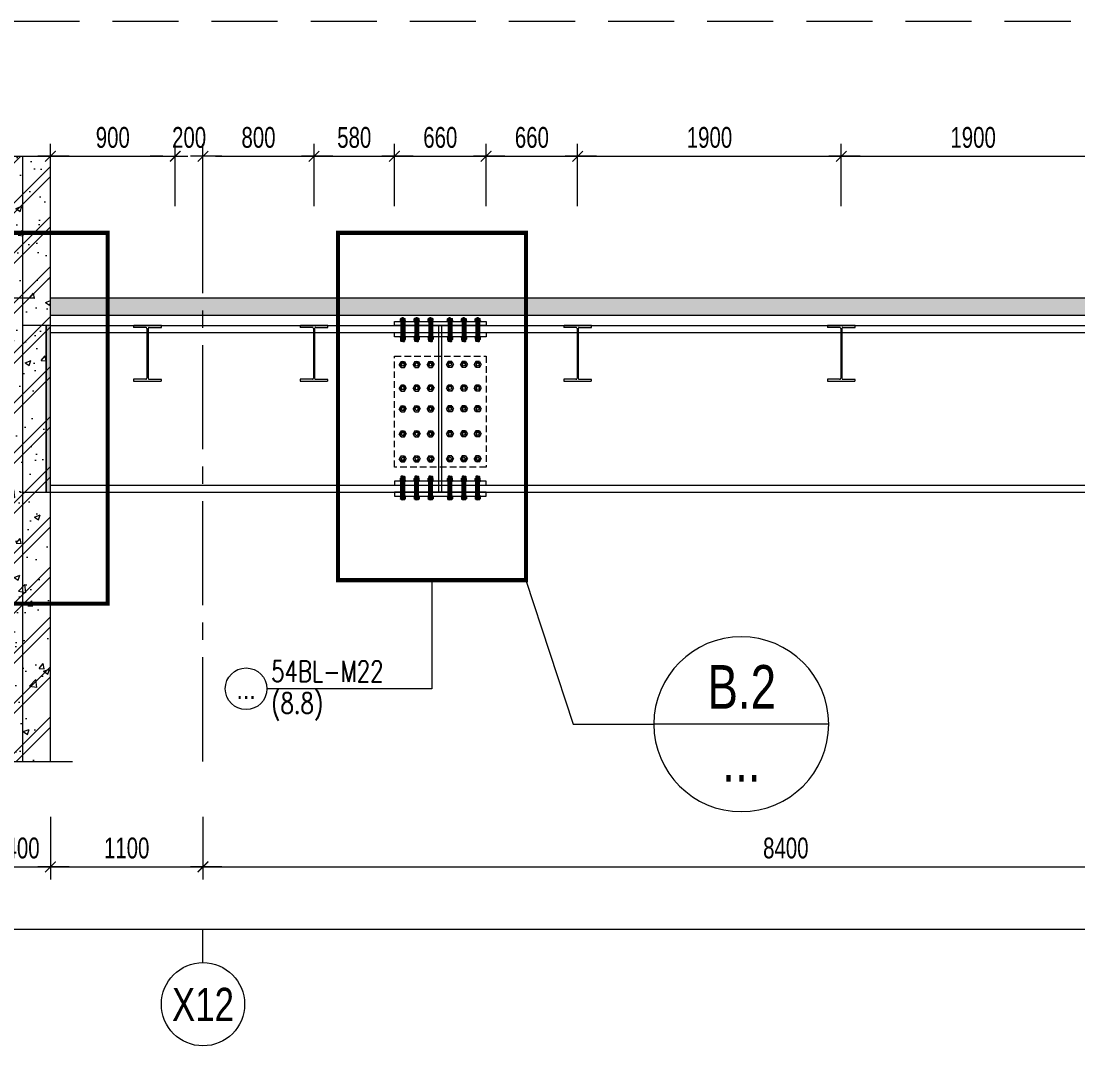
# Model space of a CAD drawing. Header units: millimetres. Extents: x 84463 to 294191, y -61495 to 44118.
# Drawn here: x 139266 to 146881, y -36601 to -29215 of the extents above; entities that cross this region are included whole.
import ezdxf
from ezdxf.enums import TextEntityAlignment as Align

# ---------------------------------------------------------------- set-up
doc = ezdxf.new("R2010")
doc.units = ezdxf.units.MM
doc.linetypes.add('CENTER2', pattern=[1.125, 0.75, -0.125, 0.125, -0.125])
doc.linetypes.add('HIDDEN2', pattern=[4.762499999999999, 3.175, -1.5875])
doc.layers.add('BOLTS', color=9, linetype='Continuous')
for name, color, linetype, lineweight in [('NDC_S-ANNO', 7, 'Continuous', 20), ('NDC_S-BEAM-NAME-VERT', 7, 'Continuous', 20), ('NDC_S-BEAM-STEL', 30, 'HIDDEN2', 18), ('NDC_S-DIMS', 1, 'Continuous', 15), ('NDC_S-HIDN', 8, 'HIDDEN2', 13), ('NDC_S-HTCH-COL', 251, 'Continuous', 13), ('NDC_S-HTCH-MAT', 8, 'Continuous', 15), ('NDC_S-SLAB', 2, 'Continuous', 20), ('NDC_S-TEXT-SYMB', 7, 'Continuous', 20), ('NDC_S_ANNO', 7, 'Continuous', 20), ('NDC_S_AXIS', 5, 'CENTER2', 13), ('NDC_S_CONTINUOUS', 3, 'Continuous', 20), ('NDC_S_DIM', 1, 'Continuous', 15), ('NDC_S_ENG TEXT', 2, 'Continuous', 20), ('NDC_S_HIDDEN', 8, 'HIDDEN2', 13), ('NDC_S_SYMBOL', 1, 'Continuous', 15), ('NDC_S_TEXT SYMBOL', 7, 'Continuous', 20), ('NDC_S_VN TEXT', 7, 'Continuous', 20)]:
    doc.layers.add(name, color=color, linetype=linetype, lineweight=lineweight)
doc.styles.add('ARIAL', font='arial.ttf', dxfattribs={"width": 0.8})
doc.styles.add('NDC_ANNO', font='', dxfattribs={"width": 0.8})
doc.styles.add('NDC_DIM', font='', dxfattribs={"width": 0.75})
doc.styles.add('NDC_EN TXT', font='romans.shx', dxfattribs={"width": 0.8})
doc.styles.get('NDC_ANNO').set_extended_font_data('Dotum')
doc.styles.get('NDC_DIM').set_extended_font_data('Dotum')
doc.dimstyles.new('NDC_dim_60', dxfattribs={"dimscale": 60, "dimtxt": 2.5, "dimasz": 1.5, "dimexe": 1.5, "dimexo": 2.5, "dimgap": 1, "dimtad": 1, "dimdec": 0, "dimrnd": 0.001, "dimzin": 0, "dimdsep": 46, "dimtxsty": 'NDC_DIM', "dimblk": 'DIMMARK', "dimcen": 0, "dimdle": 1.2, "dimclrd": 256, "dimclre": 256, "dimclrt": 3, "dimadec": 0, "dimazin": 0, "dimtfac": 1, "dimtdec": 0, "dimtix": 1, "dimtofl": 0, "dimtmove": 2, "dimatfit": 3, "dimfxl": 6, "dimfxlon": 1, "dimtolj": 1, "dimtzin": 0, "dimlwd": -1, "dimlwe": -1, "dimarcsym": 0})

# ---------------------------------------------------------------- blocks, each defined once
blk = doc.blocks.new('DIMMARK')
at = {"layer": 'NDC_S_DIM', "color": 1}
blk.add_line((-1.5, 0), (1, 0), dxfattribs=at)
at = {"layer": 'NDC_S_DIM', "color": 2, "const_width": 0.1}
blk.add_lwpolyline([(-0.4242640687119285, -0.4242640687119285), (0.4242640687119285, 0.4242640687119285)], dxfattribs=at)
blk = doc.blocks.new('*D233')
at = {"layer": 'Defpoints', "color": 0, "transparency": 16777216}
for p in [(139076.204028971, -34550.2405760613), (139476.204028971, -34550.2405760613), (139476.204028971, -35310.93172351364)]:
    blk.add_point(p, dxfattribs=at)
at = {"layer": 'NDC_S-DIMS', "transparency": 16777216}
for p, q in [((139076.204028971, -34950.93172351364), (139076.204028971, -35400.93172351364)), ((139476.204028971, -34950.93172351364), (139476.204028971, -35400.93172351364)), ((139166.204028971, -35310.93172351364), (139386.204028971, -35310.93172351364))]:
    blk.add_line(p, q, dxfattribs=at)
at = {"layer": 'NDC_S-DIMS', "transparency": 16777216, "xscale": 90, "yscale": 90, "zscale": 90, "rotation": 180}
blk.add_blockref('DIMMARK', (139076.204028971, -35310.93172351364), dxfattribs=at)
at = {"layer": 'NDC_S-DIMS', "transparency": 16777216, "xscale": 90, "yscale": 90, "zscale": 90}
blk.add_blockref('DIMMARK', (139476.204028971, -35310.93172351364), dxfattribs=at)
at = {"layer": 'NDC_S-DIMS', "color": 3, "transparency": 16777216, "insert": (139276.204028971, -35175.82995960591), "char_height": 150, "attachment_point": 5, "style": 'NDC_DIM'}
blk.add_mtext('\\A1;400', dxfattribs=at)
blk = doc.blocks.new('*D234')
at = {"layer": 'Defpoints', "color": 0, "transparency": 16777216}
for p in [(139476.204028971, -34550.2405760613), (140576.204028971, -34550.2405760613), (140576.204028971, -35310.93172351364)]:
    blk.add_point(p, dxfattribs=at)
at = {"layer": 'NDC_S-DIMS', "transparency": 16777216}
for p, q in [((139476.204028971, -34950.93172351364), (139476.204028971, -35400.93172351364)), ((140576.204028971, -34950.93172351364), (140576.204028971, -35400.93172351364)), ((139566.204028971, -35310.93172351364), (140486.204028971, -35310.93172351364))]:
    blk.add_line(p, q, dxfattribs=at)
at = {"layer": 'NDC_S-DIMS', "transparency": 16777216, "xscale": 90, "yscale": 90, "zscale": 90, "rotation": 180}
blk.add_blockref('DIMMARK', (139476.204028971, -35310.93172351364), dxfattribs=at)
at = {"layer": 'NDC_S-DIMS', "transparency": 16777216, "xscale": 90, "yscale": 90, "zscale": 90}
blk.add_blockref('DIMMARK', (140576.204028971, -35310.93172351364), dxfattribs=at)
at = {"layer": 'NDC_S-DIMS', "color": 3, "transparency": 16777216, "insert": (140026.204028971, -35175.82995960591), "char_height": 150, "attachment_point": 5, "style": 'NDC_DIM'}
blk.add_mtext('\\A1;1100', dxfattribs=at)
blk = doc.blocks.new('*D235')
at = {"layer": 'Defpoints', "color": 0, "transparency": 16777216}
for p in [(140576.204028971, -34550.2405760613), (148976.204028971, -34550.2405760613), (148976.204028971, -35310.93172351364)]:
    blk.add_point(p, dxfattribs=at)
at = {"layer": 'NDC_S-DIMS', "transparency": 16777216}
for p, q in [((140576.204028971, -34950.93172351364), (140576.204028971, -35400.93172351364)), ((148976.204028971, -34950.93172351364), (148976.204028971, -35400.93172351364)), ((140666.204028971, -35310.93172351364), (148886.204028971, -35310.93172351364))]:
    blk.add_line(p, q, dxfattribs=at)
at = {"layer": 'NDC_S-DIMS', "transparency": 16777216, "xscale": 90, "yscale": 90, "zscale": 90, "rotation": 180}
blk.add_blockref('DIMMARK', (140576.204028971, -35310.93172351364), dxfattribs=at)
at = {"layer": 'NDC_S-DIMS', "transparency": 16777216, "xscale": 90, "yscale": 90, "zscale": 90}
blk.add_blockref('DIMMARK', (148976.204028971, -35310.93172351364), dxfattribs=at)
at = {"layer": 'NDC_S-DIMS', "color": 3, "transparency": 16777216, "insert": (144776.204028971, -35175.82995960591), "char_height": 150, "attachment_point": 5, "style": 'NDC_DIM'}
blk.add_mtext('\\A1;8400', dxfattribs=at)
blk = doc.blocks.new('*D240')
at = {"layer": 'Defpoints', "color": 0, "transparency": 16777216}
for p in [(139076.204028971, -34550.2405760613), (166776.1580600715, -34550.2405760613), (166776.1580600715, -35760.93172351364)]:
    blk.add_point(p, dxfattribs=at)
at = {"layer": 'NDC_S-DIMS', "transparency": 16777216}
for p, q in [((139076.204028971, -35400.93172351364), (139076.204028971, -35850.93172351364)), ((166776.1580600715, -35400.93172351364), (166776.1580600715, -35850.93172351364)), ((139166.204028971, -35760.93172351364), (166686.1580600715, -35760.93172351364))]:
    blk.add_line(p, q, dxfattribs=at)
at = {"layer": 'NDC_S-DIMS', "transparency": 16777216, "xscale": 90, "yscale": 90, "zscale": 90, "rotation": 180}
blk.add_blockref('DIMMARK', (139076.204028971, -35760.93172351364), dxfattribs=at)
at = {"layer": 'NDC_S-DIMS', "transparency": 16777216, "xscale": 90, "yscale": 90, "zscale": 90}
blk.add_blockref('DIMMARK', (166776.1580600715, -35760.93172351364), dxfattribs=at)
at = {"layer": 'NDC_S-DIMS', "color": 3, "transparency": 16777216, "insert": (152926.1810445213, -35625.82995960591), "char_height": 150, "attachment_point": 5, "style": 'NDC_DIM'}
blk.add_mtext('\\A1;27700', dxfattribs=at)
blk = doc.blocks.new('*U6073')
for p, q in [((88, 387), (-1.13686837721616e-13, 386.9999999999999)), ((112, 387), (200, 387)), ((96, 379), (96, 21.00000114960898)), ((104, 378.9999962593825), (104, 21)), ((88, 13), (0, 12.99999999999998)), ((112, 13), (200, 13.00000000000001))]:
    blk.add_line(p, q)
for points in [[(200, 387), (199.9999999999999, 400), (-1.224646799147353e-13, 400), (-1.184845778175064e-13, 386.9999999999999)], [(-3.980102097228892e-15, 12.99999999999998), (0, 0), (200, 0), (200, 13.00000000000001)]]:
    blk.add_lwpolyline(points)
for centre, start, end in [((88, 379), 360, 450), ((112, 379), 89.9999999999999, 180.0000267901994), ((88, 21), 270, 360.000008233468), ((112, 21), 180, 270)]:
    blk.add_arc(centre, 7.999999999999999, start, end)
blk = doc.blocks.new('*U6071')
for p, q in [((88, 387), (-1.13686837721616e-13, 386.9999999999999)), ((112, 387), (200, 387)), ((96, 379), (96, 21.00000114960898)), ((104, 378.9999962593825), (104, 21)), ((88, 13), (0, 12.99999999999998)), ((112, 13), (200, 13.00000000000001))]:
    blk.add_line(p, q)
for points in [[(200, 387), (199.9999999999999, 400), (-1.224646799147353e-13, 400), (-1.184845778175064e-13, 386.9999999999999)], [(-3.980102097228892e-15, 12.99999999999998), (0, 0), (200, 0), (200, 13.00000000000001)]]:
    blk.add_lwpolyline(points)
for centre, start, end in [((88, 379), 360, 450), ((112, 379), 89.9999999999999, 180.0000267901994), ((88, 21), 270, 360.000008233468), ((112, 21), 180, 270)]:
    blk.add_arc(centre, 7.999999999999999, start, end)
blk = doc.blocks.new('*U6069')
for p, q in [((88, 387), (-1.13686837721616e-13, 386.9999999999999)), ((112, 387), (200, 387)), ((96, 379), (96, 21.00000114960898)), ((104, 378.9999962593825), (104, 21)), ((88, 13), (0, 12.99999999999998)), ((112, 13), (200, 13.00000000000001))]:
    blk.add_line(p, q)
for points in [[(200, 387), (199.9999999999999, 400), (-1.224646799147353e-13, 400), (-1.184845778175064e-13, 386.9999999999999)], [(-3.980102097228892e-15, 12.99999999999998), (0, 0), (200, 0), (200, 13.00000000000001)]]:
    blk.add_lwpolyline(points)
for centre, start, end in [((88, 379), 360, 450), ((112, 379), 89.9999999999999, 180.0000267901994), ((88, 21), 270, 360.000008233468), ((112, 21), 180, 270)]:
    blk.add_arc(centre, 7.999999999999999, start, end)
blk = doc.blocks.new('*U6067')
for p, q in [((88, 387), (-1.13686837721616e-13, 386.9999999999999)), ((112, 387), (200, 387)), ((96, 379), (96, 21.00000114960898)), ((104, 378.9999962593825), (104, 21)), ((88, 13), (0, 12.99999999999998)), ((112, 13), (200, 13.00000000000001))]:
    blk.add_line(p, q)
for points in [[(200, 387), (199.9999999999999, 400), (-1.224646799147353e-13, 400), (-1.184845778175064e-13, 386.9999999999999)], [(-3.980102097228892e-15, 12.99999999999998), (0, 0), (200, 0), (200, 13.00000000000001)]]:
    blk.add_lwpolyline(points)
for centre, start, end in [((88, 379), 360, 450), ((112, 379), 89.9999999999999, 180.0000267901994), ((88, 21), 270, 360.000008233468), ((112, 21), 180, 270)]:
    blk.add_arc(centre, 7.999999999999999, start, end)
blk = doc.blocks.new('*U6081')
at = {"layer": 'BOLTS'}
h = blk.add_hatch(dxfattribs=at)
h.set_pattern_fill('ANSI31', color=8, scale=1.759999999590216, angle=29.99999999999772, style=0)
h.set_pattern_definition([(164.9999999999989, (-5859.72522642659, 9347.42107000927), (-0.05694018990930156, -0.212503681734116), [])])
edge = h.paths.add_edge_path()
edge.add_line((-9.173571868996882, 20.06491036493959), (-9.193253598070521, 20.06491036493959))
edge.add_ellipse((-10.90216273221239, 19.88125000109418), major_axis=(-1.215339779247158, 1.215339779247157), ratio=0.9999999999910838, start_angle=231.1341633368771, end_angle=305.0818605633899)
edge.add_line((-10.60612356479331, 21.57431301509191), (-10.60612356479331, 21.59999999982524))
edge.add_line((-10.60612356479331, 21.59999999982525), (-7.707330890523084, 21.59999999982525))
edge.add_line((-7.707330890523085, 21.59999999982525), (-7.703802395040917, 21.58328225134597))
edge.add_ellipse((-7.464662734855015, 19.88125000108981), major_axis=(-1.215339779241603, 1.215339779241601), ratio=0.9999999999945208, start_angle=-37.00215804676308, end_angle=38.86583666338118)
h = blk.add_hatch(dxfattribs=at)
h.set_pattern_fill('ANSI31', color=8, scale=1.759999999590216, angle=29.99999999999772, style=0)
h.set_pattern_definition([(195.0000000000101, (-5859.725226425087, -9373.821070009835), (-0.05694018990933493, 0.2125036817341072), [])])
edge = h.paths.add_edge_path()
edge.add_line((-9.173571868927032, 6.335089634715303), (-9.19325359807052, 6.335089634715303))
edge.add_ellipse((-10.90216273226477, 6.518749998530152), major_axis=(-1.215339779274453, 1.215339779274452), ratio=0.9999999999998052, start_angle=144.9181394378592, end_angle=218.8658366645775, ccw=False)
edge.add_line((-10.60612356479331, 4.825686984497486), (-10.60612356479331, 4.799999999829641))
edge.add_line((-10.60612356479331, 4.799999999829643), (-7.707330890523084, 4.799999999829643))
edge.add_line((-7.707330890523085, 4.799999999829643), (-7.703802395040917, 4.816717748239071))
edge.add_ellipse((-7.464662734785166, 6.518749998486497), major_axis=(-1.21533977924425, 1.215339779244249), ratio=0.999999999987745, start_angle=51.134163334510674, end_angle=127.00215804390811, ccw=False)
h = blk.add_hatch(dxfattribs=at)
h.set_pattern_fill('ANSI31', color=8, scale=1.759999999590216, angle=29.99999999999772, style=0)
h.set_pattern_definition([(14.99999999998635, (5859.725226429016, 9347.421070007764), (0.05694018990924696, -0.2125036817341307), [])])
edge = h.paths.add_edge_path()
edge.add_line((9.173571869016628, 20.06491036494173), (9.193253598090262, 20.06491036494173))
edge.add_ellipse((10.90216273223217, 19.88125000109677), major_axis=(1.215339779246847, 1.215339779247469), ratio=0.9999999999910841, start_angle=54.91813943661009, end_angle=128.8658366631229, ccw=False)
edge.add_line((10.60612356481265, 21.57431301509443), (10.60612356481264, 21.59999999982774))
edge.add_line((10.60612356481265, 21.59999999982774), (7.707330890542426, 21.59999999982699))
edge.add_line((7.707330890542427, 21.59999999982701), (7.703802395060261, 21.58328225134774))
edge.add_ellipse((7.464662734874796, 19.88125000109151), major_axis=(1.215339779241292, 1.215339779241912), ratio=0.9999999999945207, start_angle=321.1341633366188, end_angle=397.0021580467631, ccw=False)
h = blk.add_hatch(dxfattribs=at)
h.set_pattern_fill('ANSI31', color=8, scale=1.759999999590216, angle=29.99999999999772, style=0)
h.set_pattern_definition([(344.999999999975, (5859.725226422708, -9373.82107001134), (0.05694018990938953, 0.2125036817340927), [])])
edge = h.paths.add_edge_path()
edge.add_line((9.173571868950292, 6.33508963471744), (9.19325359809378, 6.335089634717442))
edge.add_ellipse((10.902162732288, 6.518749998532732), major_axis=(1.215339779274142, 1.215339779274763), ratio=0.9999999999998052, start_angle=141.1341633354225, end_angle=215.0818605621408)
edge.add_line((10.60612356481694, 4.825686984499997), (10.60612356481695, 4.799999999832151))
edge.add_line((10.60612356481698, 4.79999999983215), (7.707330890546757, 4.799999999831404))
edge.add_line((7.707330890546722, 4.799999999831403), (7.703802395064548, 4.81671774824083))
edge.add_ellipse((7.464662734808393, 6.518749998488197), major_axis=(1.21533977924394, 1.215339779244561), ratio=0.999999999987745, start_angle=232.9978419560919, end_angle=308.8658366654893)
h = blk.add_hatch(dxfattribs=at)
h.set_pattern_fill('ANSI31', color=8, scale=1.759999999590216, angle=29.99999999999772, style=0)
h.set_pattern_definition([(164.9999999999989, (-5859.725226426525, 9285.821070012731), (-0.05694018990930156, -0.212503681734116), [])])
edge = h.paths.add_edge_path()
edge.add_line((-9.17357186888056, -126.3350896385692), (-9.193253598076431, -126.3350896385692))
edge.add_ellipse((-10.90216273225323, -126.5187500023971), major_axis=(-1.215339779271702, 1.2153397792717), ratio=0.9999999999837346, start_angle=231.1341633365243, end_angle=305.0818605627187)
edge.add_line((-10.60612356481669, -124.8256869883819), (-10.60612356481669, -124.800000003714))
edge.add_line((-10.60612356481669, -124.800000003714), (-7.707330890529, -124.800000003714))
edge.add_line((-7.707330890528999, -124.800000003714), (-7.70380239497698, -124.8167177521235))
edge.add_ellipse((-7.464662734756157, -126.5187500023534), major_axis=(-1.215339779222552, 1.21533977922255), ratio=0.9999999999976855, start_angle=-37.00215804538128, end_angle=38.86583666540084)
h = blk.add_hatch(dxfattribs=at)
h.set_pattern_fill('ANSI31', color=8, scale=1.759999999590216, angle=29.99999999999772, style=0)
h.set_pattern_definition([(195.0000000000101, (-5859.725226425043, -9435.42107000629), (-0.05694018990933493, 0.2125036817341071), [])])
edge = h.paths.add_edge_path()
edge.add_line((-9.17357186888056, -140.064910368787), (-9.193253598076431, -140.064910368787))
edge.add_ellipse((-10.90216273228815, -139.8812500049766), major_axis=(-1.215339779283451, 1.215339779283449), ratio=0.9999999999789526, start_angle=144.9181394372973, end_angle=218.8658366653059, ccw=False)
edge.add_line((-10.60612356481669, -141.5743130190092), (-10.60612356481669, -141.6000000036771))
edge.add_line((-10.60612356481669, -141.6000000036771), (-7.707330890459157, -141.6000000036771))
edge.add_line((-7.707330890459156, -141.6000000036771), (-7.703802394907136, -141.5832822552676))
edge.add_ellipse((-7.464662734686307, -139.8812500049722), major_axis=(-1.215339779273373, 1.215339779273372), ratio=0.9999999999956747, start_angle=51.13416333554932, end_angle=127.00215804550211, ccw=False)
h = blk.add_hatch(dxfattribs=at)
h.set_pattern_fill('ANSI31', color=8, scale=1.759999999590216, angle=29.99999999999772, style=0)
h.set_pattern_definition([(14.99999999998633, (5859.725226428974, 9285.821070011225), (0.05694018990924696, -0.2125036817341306), [])])
edge = h.paths.add_edge_path()
edge.add_line((9.173571868923407, -126.3350896385668), (9.19325359811928, -126.3350896385668))
edge.add_ellipse((10.9021627322961, -126.5187500023943), major_axis=(1.215339779271389, 1.215339779272012), ratio=0.9999999999837346, start_angle=54.9181394372813, end_angle=128.8658366634757, ccw=False)
edge.add_line((10.60612356485912, -124.8256869883792), (10.60612356485911, -124.8000000037113))
edge.add_line((10.60612356485912, -124.8000000037113), (7.707330890571428, -124.800000003712))
edge.add_line((7.707330890571432, -124.8000000037121), (7.70380239501942, -124.8167177521215))
edge.add_ellipse((7.464662734799033, -126.5187500023516), major_axis=(1.215339779222241, 1.215339779222863), ratio=0.9999999999976855, start_angle=321.1341633345992, end_angle=397.0021580453813, ccw=False)
h = blk.add_hatch(dxfattribs=at)
h.set_pattern_fill('ANSI31', color=8, scale=1.759999999590216, angle=29.99999999999772, style=0)
h.set_pattern_definition([(344.999999999975, (5859.725226422683, -9435.421070007797), (0.05694018990938953, 0.2125036817340925), [])])
edge = h.paths.add_edge_path()
edge.add_line((9.173571868926917, -140.0649103687847), (9.193253598122789, -140.0649103687847))
edge.add_ellipse((10.90216273233447, -139.8812500049738), major_axis=(1.215339779283141, 1.215339779283759), ratio=0.9999999999789521, start_angle=141.1341633346941, end_angle=215.0818605627027)
edge.add_line((10.60612356486342, -141.5743130190065), (10.60612356486343, -141.6000000036744))
edge.add_line((10.60612356486346, -141.6000000036744), (7.707330890505919, -141.6000000036751))
edge.add_line((7.707330890505882, -141.6000000036751), (7.703802394953859, -141.5832822552657))
edge.add_ellipse((7.464662734732594, -139.8812500049702), major_axis=(1.215339779273062, 1.215339779273682), ratio=0.9999999999956747, start_angle=232.9978419544979, end_angle=308.8658366644507)
at = {"layer": 'BOLTS', "color": 8}
for p, q in [((-16.8000000000001, 6.518749999246119), (-16.8000000000001, 19.88125000041319)), ((-1.3644e-13, 21.59999999982966), (-15.08125000196697, 21.59999999982966)), ((-9.183412733498777, 6.518749999246119), (-9.183412733568625, 19.88125000041319)), ((2.8308e-12, 21.59999999982966), (15.0812500019697, 21.59999999983353)), ((9.183412733522005, 6.518749999248261), (9.183412733588408, 19.88125000041532)), ((16.80000000000668, 6.518749999250435), (16.80000000000327, 19.8812500004175)), ((1.17836400052405e-11, -141.6000000036728), (-15.08125000130766, -141.6000000036586)), ((-9.183412733452302, -139.8812500042956), (-9.183412733592, -126.5187500030564)), ((3.49416000052405e-11, -141.6000000036728), (15.08125000135441, -141.6000000036547)), ((9.183412733498628, -139.8812500042933), (9.183412733634881, -126.518750003054))]:
    blk.add_line(p, q, dxfattribs=at)
at = {"layer": 'BOLTS', "color": 8, "linetype": 'CENTER2'}
blk.add_line((1.18518000052405e-11, -159.1472132153336), (-1.7052e-13, 33.5378767967198), dxfattribs=at)
at = {"layer": 'BOLTS', "color": 3, "linetype": 'HIDDEN2'}
for p, q in [((-11.99999999998909, -1.7040624e-10), (-11.99999999999501, -120.0000000036792)), ((12.0000000000109, -1.7040624e-10), (12.000000000005, -120.0000000036792))]:
    blk.add_line(p, q, dxfattribs=at)
at = {"layer": 'BOLTS', "color": 3}
for points in [[(1.3644e-13, 4.800000000001537), (-17.48125000044782, 4.799999999999295, 0.4142135623730953), (-19.19999999999963, 3.081250000268507), (-19.2000000000001, 1.718749999581655, 0.4142135623730951), (-17.4812500004483, -7.030799999999994e-13), (1.7052e-13, 1.53936e-12), (17.4812500004486, -7.030799999999994e-13, 0.4142135623730951), (19.20000000000041, 1.718749999581655), (19.19999999999989, 3.081250000268507, 0.4142135623730953), (17.4812500004481, 4.799999999999295)], [(1.16812800052405e-11, -119.9999999999998), (-17.48125000043628, -120.0000000000021, 0.4142135623730953), (-19.19999999998809, -121.7187499997328), (-19.19999999998855, -123.0812500004197, 0.4142135623730951), (-17.48125000043676, -124.800000000002), (1.17153600052405e-11, -124.7999999999998), (17.48125000046014, -124.800000000002, 0.4142135623730951), (19.20000000001195, -123.0812500004197), (19.20000000001143, -121.7187499997328, 0.4142135623730953), (17.48125000045964, -120.0000000000021)]]:
    blk.add_lwpolyline(points, format="xyb", close=True, dxfattribs=at)
at = {"layer": 'BOLTS', "color": 8}
for points in [[(-15.08125000202497, -124.8000000036584, 0.4142135623730953), (-16.79999999998825, -126.5187500030564), (-16.79999999998825, -139.8812500042607, 0.4142135623730955), (-15.08125000202497, -141.6000000036586)], [(15.08125000206741, -124.8000000036545, -0.4142135623730953), (16.80000000003111, -126.518750003052), (16.80000000003456, -139.8812500042563, -0.4142135623730955), (15.08125000207173, -141.6000000036547)]]:
    blk.add_lwpolyline(points, format="xyb", dxfattribs=at)
blk.add_lwpolyline([(-15.08125012143565, -124.8000000036584), (1.17153600052405e-11, -124.8000000036584)], dxfattribs=at)
at = {"layer": 'BOLTS', "color": 3}
for points in [[(-4.2068399947595e-12, -154.8000000036672), (-11.76000000000422, -154.8000000036672, -0.4142135623730955), (-12.0000000000042, -154.5600000036671), (-12.0000000000042, -141.6000000036871)], [(-4.2068399947595e-12, -154.8000000036672), (11.75999999999581, -154.8000000036672, 0.4142135623730957), (11.99999999999579, -154.5600000036671), (11.99999999999579, -141.6000000036584)]]:
    blk.add_lwpolyline(points, format="xyb", dxfattribs=at)
at = {"layer": 'BOLTS', "color": 8}
for centre, start, end in [((-15.08125000121664, 19.88125000111168), 90.00000002501285, 180.0000000250128), ((-15.08125000128649, 6.518749998547627), 179.9999999749875, 269.9999999749871), ((-10.90216273228223, 19.88125000111168), 359.9999999749871, 89.9999999749872), ((-10.90216273228223, 6.518749998547627), 270.0000000250129, 2.501286293707085e-08), ((-10.90216273228223, 6.518749998547627), 270.0000000250129, 2.501286293707085e-08), ((-7.464662734855015, 19.88125000111168), 90.00000002501285, 180.0000000250128), ((-7.464662734855015, 6.518749998547627), 179.9999999749875, 269.9999999749871), ((-7.464662734855015, 6.518749998547627), 179.9999999749875, 269.9999999749871), ((7.464662734874796, 19.88125000111338), 359.9999999750017, 89.99999997500193), ((7.464662734878243, 6.518749998549325), 270.0000000250275, 2.502746804416814e-08), ((7.464662734878243, 6.518749998549325), 270.0000000250275, 2.502746804416814e-08), ((10.90216273230202, 19.88125000111426), 90.00000002502756, 180.0000000250275), ((10.90216273230546, 6.518749998550207), 179.9999999750023, 269.9999999750017), ((10.90216273230546, 6.518749998550207), 179.9999999750023, 269.9999999750017), ((15.08125000121981, 19.88125000111555), 359.9999999750017, 89.99999997500193), ((15.08125000129307, 6.5187499985515), 270.0000000250275, 2.502746804416814e-08), ((-10.90216273223576, -126.5187500023928), 359.9999999749871, 89.9999999749872), ((-10.90216273223576, -139.8812500049592), 270.0000000250129, 2.501286293707085e-08), ((-10.90216273223576, -139.8812500049592), 270.0000000250129, 2.501286293707085e-08), ((-7.46466273486093, -126.5187500023579), 90.00000002501285, 180.0000000250128), ((-7.46466273479108, -139.8812500049592), 179.9999999749875, 269.9999999749871), ((-7.46466273479108, -139.8812500049592), 179.9999999749875, 269.9999999749871), ((7.464662734903807, -126.5187500023559), 359.9999999750017, 89.99999997500193), ((7.464662734837368, -139.8812500049572), 270.0000000250275, 2.502746804416814e-08), ((7.464662734837368, -139.8812500049572), 270.0000000250275, 2.502746804416814e-08), ((10.90216273227864, -126.51875000239), 90.00000002502756, 180.0000000250275), ((10.90216273228208, -139.8812500049564), 179.9999999750023, 269.9999999750017), ((10.90216273228208, -139.8812500049564), 179.9999999750023, 269.9999999750017)]:
    blk.add_arc(centre, 1.718749998699421, start, end, dxfattribs=at)
blk = doc.blocks.new('*U102')
at = {"color": 0, "linetype": 'Continuous'}
for p, q in [((-8.5, 4.907476699999997), (0, 9.814954250000003)), ((-8.5, -4.907476699999997), (-8.5, 4.907476699999997)), ((8.500000000000028, 4.907476699999997), (0, 9.814954250000003)), ((8.49999999999997, -4.907476700000005), (8.500000000000028, 4.907476699999997)), ((-8.5, -4.907476699999997), (0, -9.814954249999996)), ((8.49999999999997, -4.907476700000005), (0, -9.814954249999996))]:
    blk.add_line(p, q, dxfattribs=at)
for radius in [8.5, 4.25]:
    blk.add_circle((0, 0), radius, dxfattribs=at)
blk.add_arc((0, 0), 5, 250, 160, dxfattribs=at)
blk = doc.blocks.new('*U14')
at = {"layer": 'NDC_S_SYMBOL'}
blk.add_line((3.061616997868383e-16, 5), (4.286263797015736e-16, 9), dxfattribs=at)
blk.add_circle((0, 0), 5, dxfattribs=at)
at = {"layer": 'NDC_S_TEXT SYMBOL', "color": 7, "style": 'NDC_ANNO', "width": 0.8}
blk.add_attdef('GRID', text='', height=4, dxfattribs=at).set_placement((0, 0), align=Align.MIDDLE)
blk = doc.blocks.new('MARK4')
at = {"layer": 'NDC_S_ANNO'}
blk.add_line((-5, 0), (5, 0), dxfattribs=at)
blk.add_circle((0, 0), 5, dxfattribs=at)
blk = doc.blocks.new('*D254')
at = {"layer": 'Defpoints', "color": 0, "transparency": 16777216}
for p in [(140376.2040289962, -30189.27506652518), (139476.204028971, -30741.50779604097), (140376.2040289962, -30741.50779604097)]:
    blk.add_point(p, dxfattribs=at)
at = {"layer": 'NDC_S-DIMS', "transparency": 16777216}
for p, q in [((139476.204028971, -30549.27506652518), (139476.204028971, -30099.27506652518)), ((140376.2040289962, -30549.27506652518), (140376.2040289962, -30099.27506652518)), ((139566.204028971, -30189.27506652518), (140286.2040289962, -30189.27506652518))]:
    blk.add_line(p, q, dxfattribs=at)
at = {"layer": 'NDC_S-DIMS', "transparency": 16777216, "xscale": 90, "yscale": 90, "zscale": 90, "rotation": 180}
blk.add_blockref('DIMMARK', (139476.204028971, -30189.27506652518), dxfattribs=at)
at = {"layer": 'NDC_S-DIMS', "transparency": 16777216, "xscale": 90, "yscale": 90, "zscale": 90}
blk.add_blockref('DIMMARK', (140376.2040289962, -30189.27506652518), dxfattribs=at)
at = {"layer": 'NDC_S-DIMS', "color": 3, "transparency": 16777216, "insert": (139926.2040289836, -30054.17330261745), "char_height": 150, "attachment_point": 5, "style": 'NDC_DIM'}
blk.add_mtext('\\A1;900', dxfattribs=at)
blk = doc.blocks.new('*D255')
at = {"layer": 'Defpoints', "color": 0, "transparency": 16777216}
for p in [(140576.204028971, -30189.27506652518), (140376.2040289962, -30741.50779604097), (140576.204028971, -30741.50779604097)]:
    blk.add_point(p, dxfattribs=at)
at = {"layer": 'NDC_S-DIMS', "transparency": 16777216}
for p, q in [((140376.2040289962, -30549.27506652518), (140376.2040289962, -30099.27506652518)), ((140576.204028971, -30549.27506652518), (140576.204028971, -30099.27506652518)), ((140286.2040289962, -30189.27506652518), (140196.2040289962, -30189.27506652518)), ((140666.204028971, -30189.27506652518), (140756.204028971, -30189.27506652518))]:
    blk.add_line(p, q, dxfattribs=at)
at = {"layer": 'NDC_S-DIMS', "transparency": 16777216, "xscale": 90, "yscale": 90, "zscale": 90}
blk.add_blockref('DIMMARK', (140376.2040289962, -30189.27506652518), dxfattribs=at)
at = {"layer": 'NDC_S-DIMS', "transparency": 16777216, "xscale": 90, "yscale": 90, "zscale": 90, "rotation": 180}
blk.add_blockref('DIMMARK', (140576.204028971, -30189.27506652518), dxfattribs=at)
at = {"layer": 'NDC_S-DIMS', "color": 3, "transparency": 16777216, "insert": (140476.2040289836, -30054.17330261745), "char_height": 150, "attachment_point": 5, "style": 'NDC_DIM'}
blk.add_mtext('\\A1;200', dxfattribs=at)
blk = doc.blocks.new('*D256')
at = {"layer": 'Defpoints', "color": 0, "transparency": 16777216}
for p in [(141376.2040290009, -30189.27506652518), (140576.204028971, -30741.50779604097), (141376.2040290009, -30741.50779604097)]:
    blk.add_point(p, dxfattribs=at)
at = {"layer": 'NDC_S-DIMS', "transparency": 16777216}
for p, q in [((140576.204028971, -30549.27506652518), (140576.204028971, -30099.27506652518)), ((141376.2040290009, -30549.27506652518), (141376.2040290009, -30099.27506652518)), ((140666.204028971, -30189.27506652518), (141286.2040290009, -30189.27506652518))]:
    blk.add_line(p, q, dxfattribs=at)
at = {"layer": 'NDC_S-DIMS', "transparency": 16777216, "xscale": 90, "yscale": 90, "zscale": 90, "rotation": 180}
blk.add_blockref('DIMMARK', (140576.204028971, -30189.27506652518), dxfattribs=at)
at = {"layer": 'NDC_S-DIMS', "transparency": 16777216, "xscale": 90, "yscale": 90, "zscale": 90}
blk.add_blockref('DIMMARK', (141376.2040290009, -30189.27506652518), dxfattribs=at)
at = {"layer": 'NDC_S-DIMS', "color": 3, "transparency": 16777216, "insert": (140976.204028986, -30054.17330261745), "char_height": 150, "attachment_point": 5, "style": 'NDC_DIM'}
blk.add_mtext('\\A1;800', dxfattribs=at)
blk = doc.blocks.new('*D257')
at = {"layer": 'Defpoints', "color": 0, "transparency": 16777216}
for p in [(141956.204028971, -30189.27506652518), (141376.2040290009, -30741.50779604097), (141956.204028971, -30741.50779604097)]:
    blk.add_point(p, dxfattribs=at)
at = {"layer": 'NDC_S-DIMS', "transparency": 16777216}
for p, q in [((141376.2040290009, -30549.27506652518), (141376.2040290009, -30099.27506652518)), ((141956.204028971, -30549.27506652518), (141956.204028971, -30099.27506652518)), ((141466.2040290009, -30189.27506652518), (141866.204028971, -30189.27506652518))]:
    blk.add_line(p, q, dxfattribs=at)
at = {"layer": 'NDC_S-DIMS', "transparency": 16777216, "xscale": 90, "yscale": 90, "zscale": 90, "rotation": 180}
blk.add_blockref('DIMMARK', (141376.2040290009, -30189.27506652518), dxfattribs=at)
at = {"layer": 'NDC_S-DIMS', "transparency": 16777216, "xscale": 90, "yscale": 90, "zscale": 90}
blk.add_blockref('DIMMARK', (141956.204028971, -30189.27506652518), dxfattribs=at)
at = {"layer": 'NDC_S-DIMS', "color": 3, "transparency": 16777216, "insert": (141666.204028986, -30054.17330261745), "char_height": 150, "attachment_point": 5, "style": 'NDC_DIM'}
blk.add_mtext('\\A1;580', dxfattribs=at)
blk = doc.blocks.new('*D258')
at = {"layer": 'Defpoints', "color": 0, "transparency": 16777216}
for p in [(142616.204028971, -30189.27506652518), (141956.204028971, -30741.50779604097), (142616.204028971, -30741.50779604097)]:
    blk.add_point(p, dxfattribs=at)
at = {"layer": 'NDC_S-DIMS', "transparency": 16777216}
for p, q in [((141956.204028971, -30549.27506652518), (141956.204028971, -30099.27506652518)), ((142616.204028971, -30549.27506652518), (142616.204028971, -30099.27506652518)), ((142046.204028971, -30189.27506652518), (142526.204028971, -30189.27506652518))]:
    blk.add_line(p, q, dxfattribs=at)
at = {"layer": 'NDC_S-DIMS', "transparency": 16777216, "xscale": 90, "yscale": 90, "zscale": 90, "rotation": 180}
blk.add_blockref('DIMMARK', (141956.204028971, -30189.27506652518), dxfattribs=at)
at = {"layer": 'NDC_S-DIMS', "transparency": 16777216, "xscale": 90, "yscale": 90, "zscale": 90}
blk.add_blockref('DIMMARK', (142616.204028971, -30189.27506652518), dxfattribs=at)
at = {"layer": 'NDC_S-DIMS', "color": 3, "transparency": 16777216, "insert": (142286.204028971, -30054.17330261745), "char_height": 150, "attachment_point": 5, "style": 'NDC_DIM'}
blk.add_mtext('\\A1;660', dxfattribs=at)
blk = doc.blocks.new('*D259')
at = {"layer": 'Defpoints', "color": 0, "transparency": 16777216}
for p in [(143276.2040289955, -30189.27506652518), (142616.204028971, -30741.50779604097), (143276.2040289955, -30741.50779604097)]:
    blk.add_point(p, dxfattribs=at)
at = {"layer": 'NDC_S-DIMS', "transparency": 16777216}
for p, q in [((142616.204028971, -30549.27506652518), (142616.204028971, -30099.27506652518)), ((143276.2040289955, -30549.27506652518), (143276.2040289955, -30099.27506652518)), ((142706.204028971, -30189.27506652518), (143186.2040289955, -30189.27506652518))]:
    blk.add_line(p, q, dxfattribs=at)
at = {"layer": 'NDC_S-DIMS', "transparency": 16777216, "xscale": 90, "yscale": 90, "zscale": 90, "rotation": 180}
blk.add_blockref('DIMMARK', (142616.204028971, -30189.27506652518), dxfattribs=at)
at = {"layer": 'NDC_S-DIMS', "transparency": 16777216, "xscale": 90, "yscale": 90, "zscale": 90}
blk.add_blockref('DIMMARK', (143276.2040289955, -30189.27506652518), dxfattribs=at)
at = {"layer": 'NDC_S-DIMS', "color": 3, "transparency": 16777216, "insert": (142946.2040289833, -30054.17330261745), "char_height": 150, "attachment_point": 5, "style": 'NDC_DIM'}
blk.add_mtext('\\A1;660', dxfattribs=at)
blk = doc.blocks.new('*D260')
at = {"layer": 'Defpoints', "color": 0, "transparency": 16777216}
for p in [(145176.2040289962, -30189.27506652518), (143276.2040289955, -30741.50779604097), (145176.2040289962, -30741.50779604097)]:
    blk.add_point(p, dxfattribs=at)
at = {"layer": 'NDC_S-DIMS', "transparency": 16777216}
for p, q in [((143276.2040289955, -30549.27506652518), (143276.2040289955, -30099.27506652518)), ((145176.2040289962, -30549.27506652518), (145176.2040289962, -30099.27506652518)), ((143366.2040289955, -30189.27506652518), (145086.2040289962, -30189.27506652518))]:
    blk.add_line(p, q, dxfattribs=at)
at = {"layer": 'NDC_S-DIMS', "transparency": 16777216, "xscale": 90, "yscale": 90, "zscale": 90, "rotation": 180}
blk.add_blockref('DIMMARK', (143276.2040289955, -30189.27506652518), dxfattribs=at)
at = {"layer": 'NDC_S-DIMS', "transparency": 16777216, "xscale": 90, "yscale": 90, "zscale": 90}
blk.add_blockref('DIMMARK', (145176.2040289962, -30189.27506652518), dxfattribs=at)
at = {"layer": 'NDC_S-DIMS', "color": 3, "transparency": 16777216, "insert": (144226.2040289958, -30054.17330261745), "char_height": 150, "attachment_point": 5, "style": 'NDC_DIM'}
blk.add_mtext('\\A1;1900', dxfattribs=at)
blk = doc.blocks.new('*D261')
at = {"layer": 'Defpoints', "color": 0, "transparency": 16777216}
for p in [(147076.2040290093, -30189.27506652518), (145176.2040289962, -30741.50779604097), (147076.2040290093, -30741.50779604097)]:
    blk.add_point(p, dxfattribs=at)
at = {"layer": 'NDC_S-DIMS', "transparency": 16777216}
for p, q in [((145176.2040289962, -30549.27506652518), (145176.2040289962, -30099.27506652518)), ((147076.2040290093, -30549.27506652518), (147076.2040290093, -30099.27506652518)), ((145266.2040289962, -30189.27506652518), (146986.2040290093, -30189.27506652518))]:
    blk.add_line(p, q, dxfattribs=at)
at = {"layer": 'NDC_S-DIMS', "transparency": 16777216, "xscale": 90, "yscale": 90, "zscale": 90, "rotation": 180}
blk.add_blockref('DIMMARK', (145176.2040289962, -30189.27506652518), dxfattribs=at)
at = {"layer": 'NDC_S-DIMS', "transparency": 16777216, "xscale": 90, "yscale": 90, "zscale": 90}
blk.add_blockref('DIMMARK', (147076.2040290093, -30189.27506652518), dxfattribs=at)
at = {"layer": 'NDC_S-DIMS', "color": 3, "transparency": 16777216, "insert": (146126.2040290027, -30054.17330261745), "char_height": 150, "attachment_point": 5, "style": 'NDC_DIM'}
blk.add_mtext('\\A1;1900', dxfattribs=at)
blk = doc.blocks.new('*U107')
blk.add_circle((-2.5, 0), 2.5)
at = {"layer": 'NDC_S_VN TEXT', "color": 3, "style": 'NDC_EN TXT', "width": 0.75}
for tag, p in [('DK1', (0.5, 0.8455043070534884)), ('KC1', (0.5, -2.972544307831413))]:
    blk.add_attdef(tag, p, '', height=2.5, dxfattribs=at)
at = {"layer": 'NDC_S_VN TEXT', "color": 7, "style": 'ARIAL', "width": 0.8}
blk.add_attdef('SH2', text='', height=2.5, dxfattribs=at).set_placement((-2.5, 0), align=Align.MIDDLE)

msp = doc.modelspace()

# ---------------------------------------------------------------- hatches: boundary and pattern name
at = {"layer": 'NDC_S-HTCH-COL'}
h = msp.add_hatch(color=256, dxfattribs=at)
h.dxf.hatch_style = 1
h.paths.add_polyline_path([(139476.204028971, -31409.90031740229), (139446.204028971, -31409.9003174023), (139446.2040289711, -32609.9003174023), (139476.2040289711, -32609.90031740229)])
at = {"layer": 'NDC_S-HTCH-MAT'}
h = msp.add_hatch(dxfattribs=at)
h.set_pattern_fill('BT-01', color=256, scale=60, pattern_type=2)
h.set_pattern_definition([(49.99999999999999, (50459.99999998702, 64926.85565602221), (430.3561095604521, -37.65128098955707), [45, -495]), (355, (50459.99999998702, 64926.85565602221), (-83.25080016780001, 451.3152802200071), [36, -396]), (100.4514, (50495.86300798702, 64923.7180520222), (347.1056290284129, 413.6637252365721), [38.244114, -420.6852672]), (46.18420000000001, (50459.99999998702, 65046.85565602221), (640.3446291753867, -99.31140859741085), [67.5, -742.5]), (96.6356, (50513.36204698702, 65038.5796718222), (560.797623329222, 584.470722540265), [57.3661728, -631.0278]), (351.1842, (50459.99999998702, 65046.85565602221), (560.7971670801763, 584.4711605551947), [54, -594]), (21, (50519.99999998702, 65016.85565602221), (358.144231271077, -241.5713343992033), [45, -495]), (326.0000000000001, (50519.99999998702, 65016.85565602221), (145.989199152949, 435.0900270281118), [36, -396]), (71.4514, (50549.84533978702, 64996.72469242221), (504.1335771488939, 193.5182980259714), [38.244114, -420.6852672]), (37.50000000000001, (50459.99999998702, 64926.85565602221), (7.295913190374401, 199.7363122987869), [0, -391.2, 0, -402, 0, -397.5]), (7.499999999999999, (50459.99999998702, 64926.85565602221), (157.8417224652892, 236.6470271294161), [0, -229.2, 0, -382.2, 0, -151.5]), (327.5, (50326.19999998702, 64926.85565602221), (320.2934617034454, -13.53292304062785), [0, -150, 0, -468, 0, -621]), (317.5, (50266.19999998702, 64926.85565602221), (349.9117016054317, 60.06298939939064), [0, -195, 0, -310.8, 0, -441]), (45, (50459.99999998702, 64926.85565602221), (-180.3122292025696, 180.3122292025696), []), (45, (50459.99999998702, 65000.35565602221), (-180.3122292025696, 180.3122292025696), [])])
h.paths.add_polyline_path([(138996.204028971, -30189.27506652518), (138676.204028971, -30189.27506652518), (138676.204028971, -34550.2405760613), (138996.204028971, -34550.2405760613), (138996.204028971, -34390.24057606131), (139156.204028971, -34710.24057606134), (139156.204028971, -34550.24057606131), (139476.204028971, -34550.2405760613), (139476.204028971, -30189.27506652518), (139156.204028971, -30189.27506652518), (139156.204028971, -30349.27506652519), (138996.204028971, -30029.27506652516)])
h = msp.add_hatch(dxfattribs=at)
h.set_pattern_fill('BT-01', color=256, scale=30, pattern_type=2)
h.set_pattern_definition([(49.99999999999999, (0, 0), (215.178054780226, -18.82564049477853), [22.5, -247.5]), (355, (0, 0), (-41.6254000839, 225.6576401100035), [18, -198]), (100.4514, (17.931504, -1.568802), (173.5528145142065, 206.8318626182861), [19.122057, -210.3426336]), (46.18420000000001, (0, 60), (320.1723145876933, -49.65570429870542), [33.75, -371.25]), (96.6356, (26.6810235, 55.86200789999999), (280.398811664611, 292.2353612701325), [28.6830864, -315.5139]), (351.1842, (0, 60), (280.3985835400882, 292.2355802775974), [27, -297]), (21, (30, 45), (179.0721156355385, -120.7856671996016), [22.5, -247.5]), (326.0000000000001, (30, 45), (72.99459957647451, 217.5450135140559), [18, -198]), (71.4514, (44.9226699, 34.9345182), (252.066788574447, 96.75914901298572), [19.122057, -210.3426336]), (37.50000000000001, (0, 0), (3.647956595187201, 99.86815614939344), [0, -195.6, 0, -201, 0, -198.75]), (7.499999999999999, (0, 0), (78.92086123264458, 118.3235135647081), [0, -114.6, 0, -191.1, 0, -75.75]), (327.5, (-66.9, 0), (160.1467308517227, -6.766461520313927), [0, -75, 0, -234, 0, -310.5]), (317.5, (-96.9, 0), (174.9558508027159, 30.03149469969532), [0, -97.5, 0, -155.4, 0, -220.5]), (45, (0, 0), (-90.15611460128481, 90.15611460128481), []), (45, (0, 36.75), (-90.15611460128481, 90.15611460128481), [])])
h.paths.add_polyline_path([(166376.1580600715, -31209.90031740229), (139476.204028971, -31209.90031740229), (139476.204028971, -31334.90031740229), (166376.1580600715, -31334.90031740229)])

# ---------------------------------------------------------------- linework, layer by layer
at = {"layer": 'NDC_S-ANNO', "linetype": 'HIDDEN2', "ltscale": 80, "const_width": 29.99999999999999}
for points in [[(139889.6474956475, -30741.50779604097), (138173.5534424236, -30741.50779604097), (138173.5534424236, -33413.90689131431), (139889.6474956475, -33413.90689131431)], [(142903.3264224958, -30741.50779604097), (141549.5808552848, -30741.50779604097), (141549.5808552848, -33244.06721348065), (142903.3264224958, -33244.06721348065)]]:
    msp.add_lwpolyline(points, close=True, dxfattribs=at)
at = {"layer": 'NDC_S-ANNO'}
msp.add_lwpolyline([(142903.3264224958, -33244.06721348065), (143242.9038168382, -34282.58606344871), (143825.432891221, -34282.58606344871)], dxfattribs=at)
at = {"layer": 'NDC_S-HIDN', "ltscale": 15}
msp.add_lwpolyline([(141956.204028971, -31629.90031740229), (142616.204028971, -31629.90031740229), (142616.204028971, -32429.90031740229), (141956.204028971, -32429.90031740229)], close=True, dxfattribs=at)
at = {"layer": 'NDC_S-HTCH-MAT'}
msp.add_line((139476.204028971, -31334.90031740229), (166376.1580600715, -31334.90031740229), dxfattribs=at)
for points in [[(138516.204028971, -30189.27506652518), (138996.204028971, -30189.27506652518), (138996.204028971, -30029.27506652518), (139156.204028971, -30349.27506652518), (139156.204028971, -30189.27506652518), (139636.204028971, -30189.27506652518)], [(138516.204028971, -34550.2405760613), (138996.204028971, -34550.2405760613), (138996.204028971, -34390.2405760613), (139156.204028971, -34710.2405760613), (139156.204028971, -34550.2405760613), (139636.204028971, -34550.2405760613)]]:
    msp.add_lwpolyline(points, dxfattribs=at)
at = {"layer": 'NDC_S-SLAB'}
for points in [[(139446.204028971, -31409.90031740229), (139276.2040289711, -31409.90031740229), (139276.2040289712, -32609.90031740231), (139446.2040289711, -32609.90031740231)], [(139476.204028971, -31409.90031740229), (139446.204028971, -31409.9003174023), (139446.2040289711, -32609.9003174023), (139476.2040289711, -32609.90031740229)], [(142616.204028971, -31409.90031740229), (141956.204028971, -31409.90031740229), (141956.204028971, -31379.90031740229), (142616.204028971, -31379.90031740229)], [(142616.204028971, -31489.90031740229), (141956.204028971, -31489.90031740229), (141956.204028971, -31459.90031740229), (142616.204028971, -31459.90031740229)], [(142616.204028971, -32529.90031740229), (141956.204028971, -32529.90031740229), (141956.204028971, -32559.90031740229), (142616.204028971, -32559.90031740229)], [(142616.204028971, -32609.90031740229), (141956.204028971, -32609.90031740229), (141956.204028971, -32639.90031740229), (142616.204028971, -32639.90031740229)]]:
    msp.add_lwpolyline(points, close=True, dxfattribs=at)
at = {"layer": 'NDC_S_AXIS', "ltscale": 1000}
for p, q in [((140576.204028971, -34550.2405760613), (140576.204028971, -30189.27506652518)), ((137489.0098780487, -31209.90031740229), (168790.3574014954, -31209.90031740229))]:
    msp.add_line(p, q, dxfattribs=at)
at = {"layer": 'NDC_S_CONTINUOUS'}
for p, q in [((139476.204028971, -34550.2405760613), (139476.204028971, -30189.27506652518)), ((139476.204028971, -31209.90031740229), (166376.1580600715, -31209.90031740229)), ((139476.204028971, -31409.90031740229), (166376.1580600715, -31409.90031740229)), ((142276.204028971, -32609.90031740229), (142276.204028971, -31409.90031740229)), ((142296.204028971, -32609.90031740229), (142296.204028971, -31409.90031740229)), ((139476.204028971, -31459.90031740229), (142276.204028971, -31459.90031740229)), ((142296.204028971, -31459.90031740229), (166376.1580600715, -31459.90031740229)), ((139476.204028971, -32559.90031740229), (142276.204028971, -32559.90031740229)), ((142296.204028971, -32559.90031740229), (163856.1580600715, -32559.90031740229)), ((139476.204028971, -32609.90031740229), (166376.1580600715, -32609.90031740229))]:
    msp.add_line(p, q, dxfattribs=at)
at = {"layer": 'NDC_S_ENG TEXT', "ltscale": 2000}
msp.add_line((139276.2040289711, -30189.27506652518), (139276.204028971, -34550.2405760613), dxfattribs=at)
at = {"layer": 'NDC_S_HIDDEN', "ltscale": 150}
msp.add_line((134922.9253185097, -29215.26902416486), (177956.3090662994, -29215.26902416486), dxfattribs=at)

# ---------------------------------------------------------------- block references
at = {"layer": 'BOLTS', "yscale": 0.9166666666666665, "zscale": 0.9166666666666665}
for p, xscale in [((142016.204028971, -31379.90031740229), 0.9166666666666665), ((142116.204028971, -31379.90031740229), 0.9166666666666665), ((142216.204028971, -31379.90031740229), 0.9166666666666665), ((142356.204028971, -31379.90031740229), -0.9166666666666665), ((142456.204028971, -31379.90031740229), -0.9166666666666665), ((142556.204028971, -31379.90031740229), -0.9166666666666665)]:
    msp.add_blockref('*U6081', p, dxfattribs=dict(at, xscale=xscale))
at = {"layer": 'BOLTS', "yscale": 0.9166666666666665, "zscale": 0.9166666666666665, "rotation": 180}
for p, xscale in [((142016.204028971, -32639.90031740229), -0.9166666666666665), ((142116.204028971, -32639.90031740229), -0.9166666666666665), ((142216.204028971, -32639.90031740229), -0.9166666666666665), ((142356.204028971, -32639.90031740229), 0.9166666666666665), ((142456.204028971, -32639.90031740229), 0.9166666666666665), ((142556.204028971, -32639.90031740229), 0.9166666666666665)]:
    msp.add_blockref('*U6081', p, dxfattribs=dict(at, xscale=xscale))
at = {"layer": 'NDC_S-ANNO', "xscale": -125.9999999999999, "yscale": 125.9999999999999, "zscale": 125.9999999999999}
msp.add_blockref('MARK4', (144455.432891221, -34282.58606344871), dxfattribs=at)
at = {"layer": 'NDC_S-BEAM-NAME-VERT'}
for p, xscale, yscale, zscale, rotation in [((142016.204028971, -31689.90031740229), -2.571428571428571, 2.57142857142857, 2.57142857142857, 269.9999979591636), ((142116.204028971, -31689.90031740229), -2.571428571428571, 2.57142857142857, 2.57142857142857, 269.9999979591636), ((142216.204028971, -31689.90031740229), -2.571428571428571, 2.57142857142857, 2.57142857142857, 269.9999979591636), ((142356.204028971, -31689.90031740229), 2.571428571428571, 2.571428571428571, 2.571428571428571, 90.00000204083635), ((142456.204028971, -31689.90031740229), 2.571428571428571, 2.571428571428571, 2.571428571428571, 90.00000204083635), ((142556.204028971, -31689.90031740229), 2.571428571428571, 2.571428571428571, 2.571428571428571, 90.00000204083635), ((142016.204028971, -31859.90031740229), -2.571428571428571, 2.57142857142857, 2.57142857142857, 269.9999979591636), ((142116.204028971, -31859.90031740229), -2.571428571428571, 2.57142857142857, 2.57142857142857, 269.9999979591636), ((142216.204028971, -31859.90031740229), -2.571428571428571, 2.57142857142857, 2.57142857142857, 269.9999979591636), ((142356.204028971, -31859.90031740229), 2.571428571428571, 2.571428571428571, 2.571428571428571, 90.00000204083635), ((142456.204028971, -31859.90031740229), 2.571428571428571, 2.571428571428571, 2.571428571428571, 90.00000204083635), ((142556.204028971, -31859.90031740229), 2.571428571428571, 2.571428571428571, 2.571428571428571, 90.00000204083635), ((142016.204028971, -32009.90031740229), -2.571428571428571, 2.57142857142857, 2.57142857142857, 269.9999979591636), ((142116.204028971, -32009.90031740229), -2.571428571428571, 2.57142857142857, 2.57142857142857, 269.9999979591636), ((142216.204028971, -32009.90031740229), -2.571428571428571, 2.57142857142857, 2.57142857142857, 269.9999979591636), ((142356.204028971, -32009.90031740229), 2.571428571428571, 2.571428571428571, 2.571428571428571, 90.00000204083635), ((142456.204028971, -32009.90031740229), 2.571428571428571, 2.571428571428571, 2.571428571428571, 90.00000204083635), ((142556.204028971, -32009.90031740229), 2.571428571428571, 2.571428571428571, 2.571428571428571, 90.00000204083635), ((142016.204028971, -32189.90031740229), -2.571428571428571, 2.57142857142857, 2.57142857142857, 269.9999979591636), ((142116.204028971, -32189.90031740229), -2.571428571428571, 2.57142857142857, 2.57142857142857, 269.9999979591636), ((142216.204028971, -32189.90031740229), -2.571428571428571, 2.57142857142857, 2.57142857142857, 269.9999979591636), ((142356.204028971, -32189.90031740229), 2.571428571428571, 2.571428571428571, 2.571428571428571, 90.00000204083635), ((142456.204028971, -32189.90031740229), 2.571428571428571, 2.571428571428571, 2.571428571428571, 90.00000204083635), ((142556.204028971, -32189.90031740229), 2.571428571428571, 2.571428571428571, 2.571428571428571, 90.00000204083635), ((142016.204028971, -32369.90031740229), 2.571428571428571, 2.571428571428571, 2.571428571428571, 270.0000020408364), ((142116.204028971, -32369.90031740229), 2.571428571428571, 2.571428571428571, 2.571428571428571, 270.0000020408364), ((142216.204028971, -32369.90031740229), 2.571428571428571, 2.571428571428571, 2.571428571428571, 270.0000020408364), ((142356.204028971, -32369.90031740229), -2.571428571428571, 2.571428571428571, 2.571428571428571, 89.99999795916362), ((142456.204028971, -32369.90031740229), -2.571428571428571, 2.571428571428571, 2.571428571428571, 89.99999795916362), ((142556.204028971, -32369.90031740229), -2.571428571428571, 2.571428571428571, 2.571428571428571, 89.99999795916362)]:
    msp.add_blockref('*U102', p, dxfattribs=dict(at, xscale=xscale, yscale=yscale, zscale=zscale, rotation=rotation))
at = {"layer": 'NDC_S-BEAM-STEL'}
for name, p in [('*U6071', (140076.2040291728, -31809.90031740229)), ('*U6073', (141276.2040292541, -31809.90031740229)), ('*U6069', (143176.204029192, -31809.90031740229)), ('*U6067', (145076.2040291927, -31809.90031740229))]:
    msp.add_blockref(name, p, dxfattribs=at)
at = {"layer": 'NDC_S-DIMS', "xscale": 60, "yscale": 60, "zscale": 60}
msp.add_blockref('*U107', (141036.7035672608, -34027.10446363344), dxfattribs=at).add_auto_attribs({'SH2': '...', 'DK1': '54BL-M22', 'KC1': '(8.8)'})
at = {"layer": 'NDC_S_AXIS', "xscale": 60, "yscale": 60, "zscale": 60}
msp.add_blockref('*U14', (140576.204028984, -36300.93172351364), dxfattribs=at).add_auto_attribs({'GRID': 'X12'})

# ---------------------------------------------------------------- texts
at = {"layer": 'NDC_S-TEXT-SYMB', "style": 'NDC_ANNO', "width": 0.8}
for s, p in [('B.2', (144458.8521585208, -34013.84635578452)), ('...', (144455.7748166514, -34539.24701086693))]:
    msp.add_text(s, height=314.9999999999998, rotation=1.821382045186226e-05, dxfattribs=at).set_placement(p, align=Align.MIDDLE_CENTER)

# ---------------------------------------------------------------- dimensions: what is measured, and where the dimension line sits
at = {"layer": 'NDC_S-DIMS'}
for base, p1, p2, picture, middle in [((140376.2040289962, -30189.27506652518), (139476.204028971, -30741.50779604097), (140376.2040289962, -30741.50779604097), '*D254', (139926.2040289836, -30054.17330261745)), ((140576.204028971, -30189.27506652518), (140376.2040289962, -30741.50779604097), (140576.204028971, -30741.50779604097), '*D255', (140476.2040289836, -30054.17330261745)), ((141376.2040290009, -30189.27506652518), (140576.204028971, -30741.50779604097), (141376.2040290009, -30741.50779604097), '*D256', (140976.204028986, -30054.17330261745)), ((141956.204028971, -30189.27506652518), (141376.2040290009, -30741.50779604097), (141956.204028971, -30741.50779604097), '*D257', (141666.204028986, -30054.17330261745)), ((142616.204028971, -30189.27506652518), (141956.204028971, -30741.50779604097), (142616.204028971, -30741.50779604097), '*D258', (142286.204028971, -30054.17330261745)), ((143276.2040289955, -30189.27506652518), (142616.204028971, -30741.50779604097), (143276.2040289955, -30741.50779604097), '*D259', (142946.2040289833, -30054.17330261745)), ((145176.2040289962, -30189.27506652518), (143276.2040289955, -30741.50779604097), (145176.2040289962, -30741.50779604097), '*D260', (144226.2040289958, -30054.17330261745)), ((147076.2040290093, -30189.27506652518), (145176.2040289962, -30741.50779604097), (147076.2040290093, -30741.50779604097), '*D261', (146126.2040290027, -30054.17330261745)), ((139476.204028971, -35310.93172351364), (139076.204028971, -34550.2405760613), (139476.204028971, -34550.2405760613), '*D233', (139276.204028971, -35175.82995960591)), ((166776.1580600715, -35760.93172351364), (139076.204028971, -34550.2405760613), (166776.1580600715, -34550.2405760613), '*D240', (152926.1810445213, -35625.82995960591)), ((140576.204028971, -35310.93172351364), (139476.204028971, -34550.2405760613), (140576.204028971, -34550.2405760613), '*D234', (140026.204028971, -35175.82995960591)), ((148976.204028971, -35310.93172351364), (140576.204028971, -34550.2405760613), (148976.204028971, -34550.2405760613), '*D235', (144776.204028971, -35175.82995960591))]:
    dim = msp.add_linear_dim(base=base, p1=p1, p2=p2, dimstyle='NDC_dim_60', dxfattribs=at)
    dim.commit()
    dim.dimension.update_dxf_attribs({"geometry": picture, "text_midpoint": middle})

# ---------------------------------------------------------------- leaders
msp.add_leader([(142226.4536388903, -33244.06721348065), (142226.4536388903, -34027.10446363344), (141036.7035672608, -34027.10446363344)], dimstyle='NDC_dim_60', override={"dimgap": 1, "dimtad": 0, "dimldrblk": 'DotSmall'}, dxfattribs=at)

doc.saveas('drawing.dxf')
